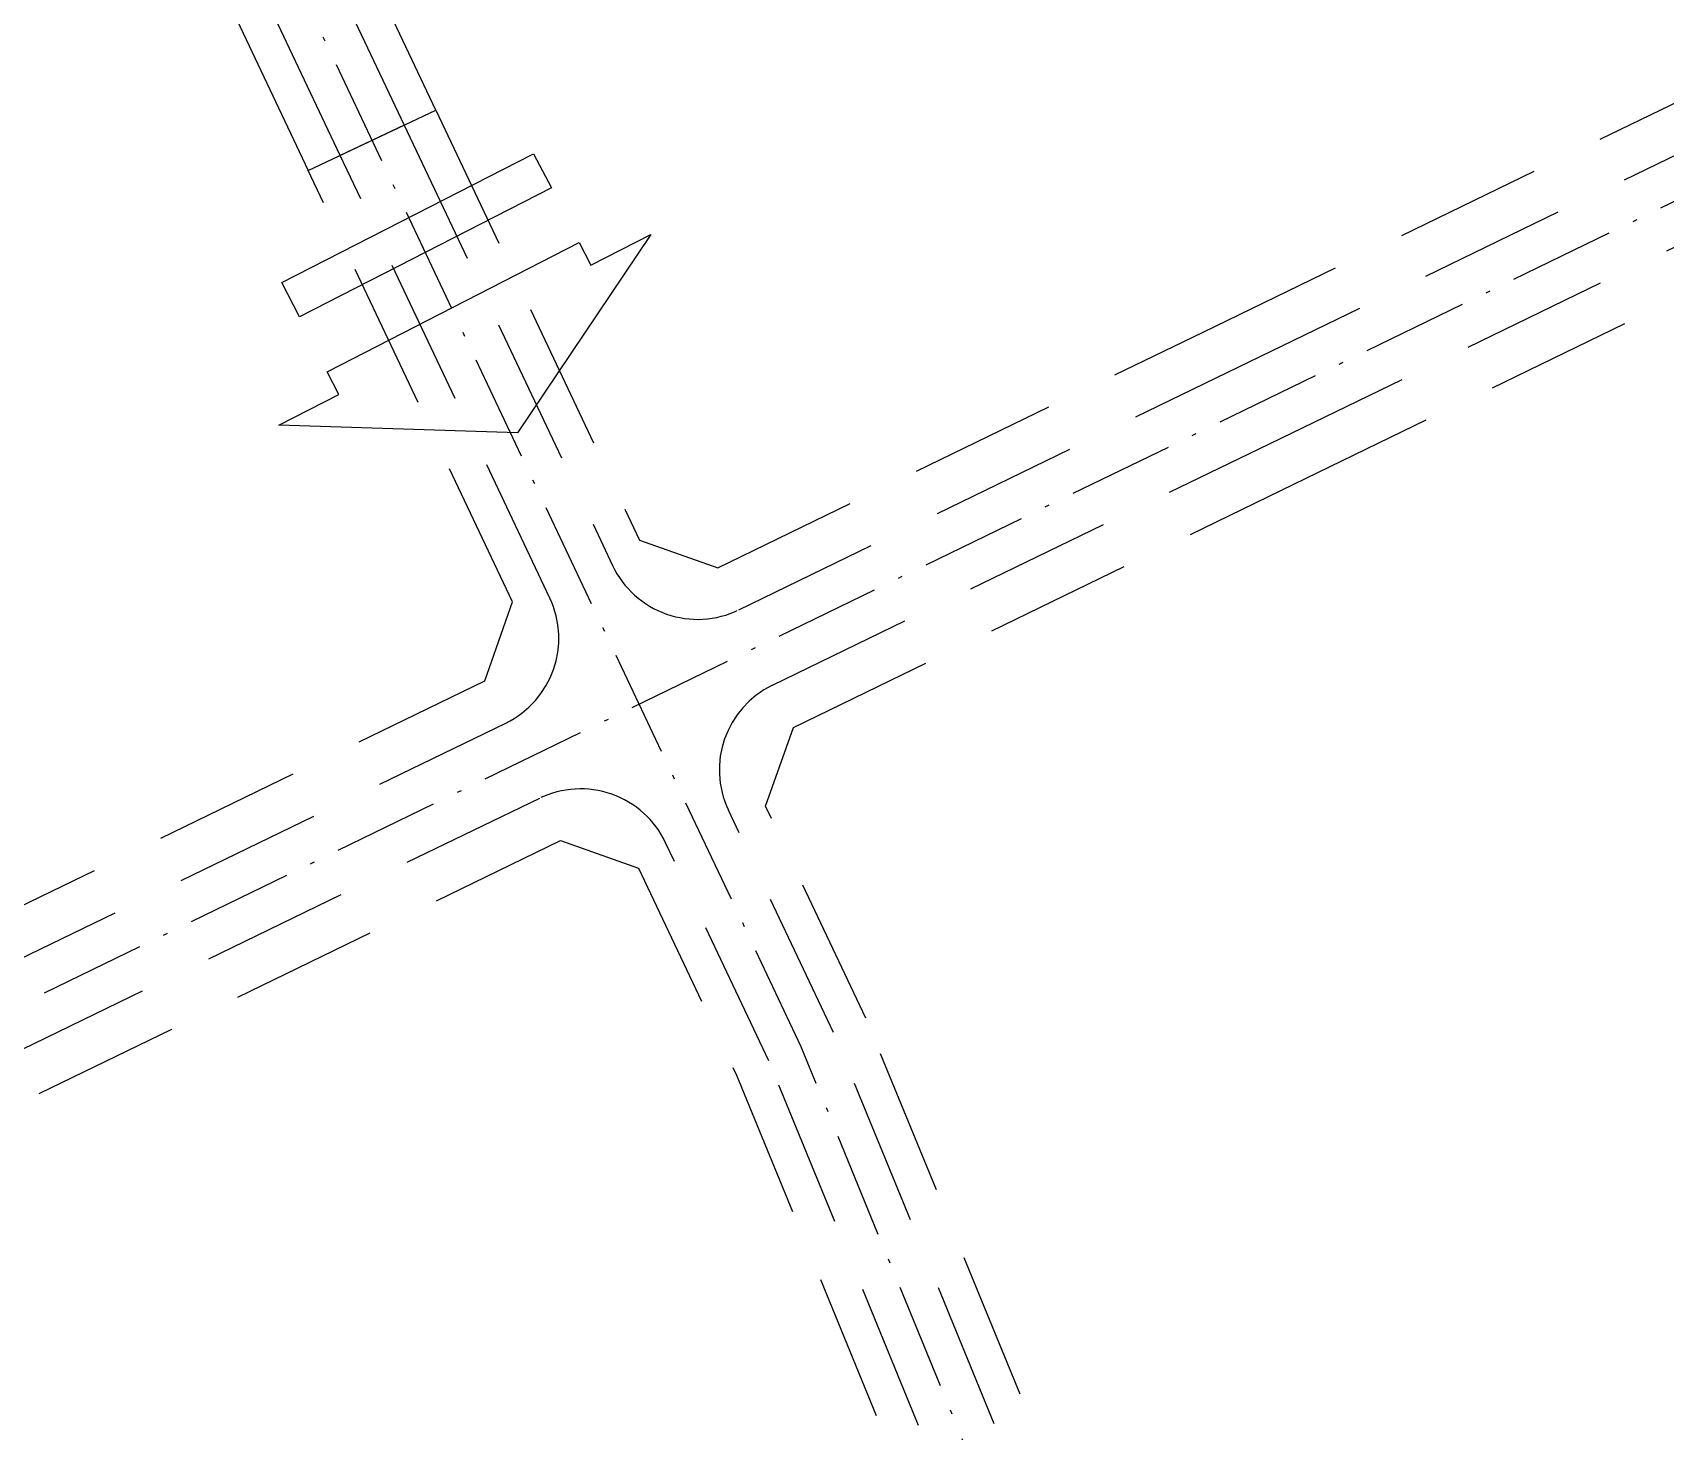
# Model space of a CAD drawing. Header units: metres. Extents: x 563371 to 571261, y 2062953 to 2068466.
# Drawn here: x 568860 to 568998.7, y 2065963.6 to 2066082.4 of the extents above; entities that cross this region are included whole.
import ezdxf

# ---------------------------------------------------------------- set-up
doc = ezdxf.new("R2010")
doc.units = ezdxf.units.M
doc.linetypes.add('ACAD_ISO10W100', pattern=[18.5, 12, -3, 0.5, -3])
doc.linetypes.add('HIDDEN', pattern=[0.375, 0.25, -0.125])
for name, color, linetype in [('LogDg', 7, 'CONTINUOUS'), ('LogDg phu', 7, 'CONTINUOUS'), ('TimDg', 222, 'CONTINUOUS'), ('ViaHeS', 32, 'CONTINUOUS'), ('ViaHeSphu', 32, 'CONTINUOUS')]:
    doc.layers.add(name, color=color, linetype=linetype)

msp = doc.modelspace()

# ---------------------------------------------------------------- linework, layer by layer
at = {"layer": 'LogDg'}
msp.add_lwpolyline([(569015.579, 2066141.929), (568994.207, 2066184.659, 0.4326641), (568983.033, 2066187.998), (568875.552, 2066125.55, 0.3897719), (568872.341, 2066115.209), (568891.581, 2066074.571), (568886.158, 2066072.004), (568867.712, 2066110.964, 0.439085), (568856.462, 2066114.458), (568842.977, 2066106.623, -0.0134524), (568795.182, 2066080.547, 0.2629259), (568784.334, 2066064.134, -0.1620678), (568773.496, 2066037.856, 0.2703229), (568769.799, 2066018.044), (568777.462, 2065996.624), (568754.864, 2065988.54), (568747.201, 2066009.96, 0.2703246), (568731.777, 2066022.932)], format="xyb", dxfattribs=at)
at = {"layer": 'LogDg', "ltscale": 0.75}
for points in [[(568881.205, 2066061.206), (568902.561, 2066072.156), (568904.097, 2066069.268), (568882.698, 2066058.294)], [(568907.451, 2066062.673), (568912.547, 2066065.286), (568901.207, 2066048.437), (568880.955, 2066049.085), (568886.052, 2066051.698), (568885.056, 2066053.64), (568906.456, 2066064.614)]]:
    msp.add_lwpolyline(points, close=True, dxfattribs=at)
at = {"layer": 'LogDg phu', "linetype": 'HIDDEN', "ltscale": 50}
for points in [[(568961.499, 2066053.561), (569033.289, 2066088.425, 0.4176365), (569036.95, 2066099.2), (569015.579, 2066141.929)], [(568965.096, 2066047.526), (569036.979, 2066082.435, -0.3994542), (569047.484, 2066079.093), (569079.384, 2066021.079, -0.0157449), (569087.832, 2066004.501), (569102.088, 2065974.2, -0.0080294), (569105.99, 2065965.549), (569106.974, 2065963.271, -0.3955307), (569102.802, 2065951.687), (569091.716, 2065946.029, -0.0467468), (569057.648, 2065932.484), (569005.951, 2065917.337), (568972.709, 2065907.598, -0.3839507), (568963.059, 2065912.238), (568928.058, 2065997.525), (568919.124, 2066016.395, -0.4113138), (568922.86, 2066027.014), (568965.096, 2066047.526)], [(568891.581, 2066074.571), (568909.282, 2066037.184, 0.4171193), (568920.007, 2066033.411), (568961.499, 2066053.561)], [(568777.462, 2065996.624), (568783.807, 2065978.886, 0.4259033), (568794.331, 2065974.161), (568809.707, 2065980.361, 0.017204), (568822.063, 2065985.845), (568900.217, 2066023.8, 0.4113138), (568903.952, 2066034.419), (568886.158, 2066072.004)]]:
    msp.add_lwpolyline(points, format="xyb", dxfattribs=at)
msp.add_lwpolyline([(568812.325, 2065973.869), (568796.1, 2065967.327, 0.4026197), (568791.56, 2065957.213), (568822.268, 2065871.369, 0.397173), (568832.05, 2065866.387), (568951.481, 2065901.378, 0.4451382), (568956.633, 2065912.093), (568922.568, 2065995.1), (568913.795, 2066013.63, 0.4171193), (568903.069, 2066017.403), (568825.121, 2065979.548, -0.017204)], format="xyb", close=True, dxfattribs=at)
at = {"layer": 'TimDg', "linetype": 'ACAD_ISO10W100', "ltscale": 0.75}
for points in [[(568558.185, 2065894.152), (568733.805, 2065946.916, 0.0228584), (568751.697, 2065953.197), (568811.016, 2065977.115, 0.017204), (568823.592, 2065982.697), (569064.377, 2066099.631, 0.01782), (569076.966, 2066106.31), (569234.224, 2066197.054)], [(569278.835, 2065059.656), (569264.527, 2065093.529, -0.0210175), (569255.702, 2065117.144), (569137.303, 2065479.75), (568925.313, 2065996.312), (568861.438, 2066131.227)]]:
    msp.add_lwpolyline(points, format="xyb", dxfattribs=at)
at = {"layer": 'ViaHeS', "elevation": 0}
msp.add_lwpolyline([(568866.101, 2066107.357), (568883.446, 2066070.72), (568894.292, 2066075.855), (568876.513, 2066113.407)], dxfattribs=at)
at = {"layer": 'ViaHeSphu', "linetype": 'HIDDEN', "ltscale": 50}
for points in [[(568959.443, 2066057.009), (569030.235, 2066091.388), (569032.496, 2066098.044), (569011.554, 2066139.916)], [(568894.292, 2066075.855), (568911.587, 2066039.326), (568918.224, 2066036.991), (568959.443, 2066057.009)]]:
    msp.add_lwpolyline(points, dxfattribs=at)
for points in [[(569089.898, 2065949.592, -0.0467468), (569056.523, 2065936.322), (569004.873, 2065921.19), (568971.961, 2065911.547), (568965.264, 2065914.767), (568930.804, 2065998.737), (568922.285, 2066016.73), (568924.643, 2066023.433), (568967.152, 2066044.078), (569038.998, 2066078.969), (569043.142, 2066077.65), (569075.441, 2066018.911, -0.0157449), (569083.76, 2066002.585), (569098.017, 2065972.284, -0.0080294), (569101.859, 2065963.765), (569102.732, 2065961.743), (569100.261, 2065954.88), (569089.898, 2065949.592)], [(568783.111, 2065998.645), (568789.147, 2065981.771), (568795.468, 2065978.933), (568808.211, 2065984.071, 0.017204), (568820.316, 2065989.443), (568898.434, 2066027.38), (568900.792, 2066034.084), (568883.446, 2066070.72)], [(568813.821, 2065970.16, 0.017204), (568826.868, 2065975.95), (568904.853, 2066013.822), (568911.49, 2066011.488), (568919.822, 2065993.888), (568953.685, 2065911.374), (568950.785, 2065905.343), (568834.026, 2065871.134), (568827.543, 2065874.436), (568797.572, 2065958.221), (568800.525, 2065964.798), (568813.821, 2065970.16)]]:
    msp.add_lwpolyline(points, format="xyb", dxfattribs=at)

doc.saveas('drawing.dxf')
